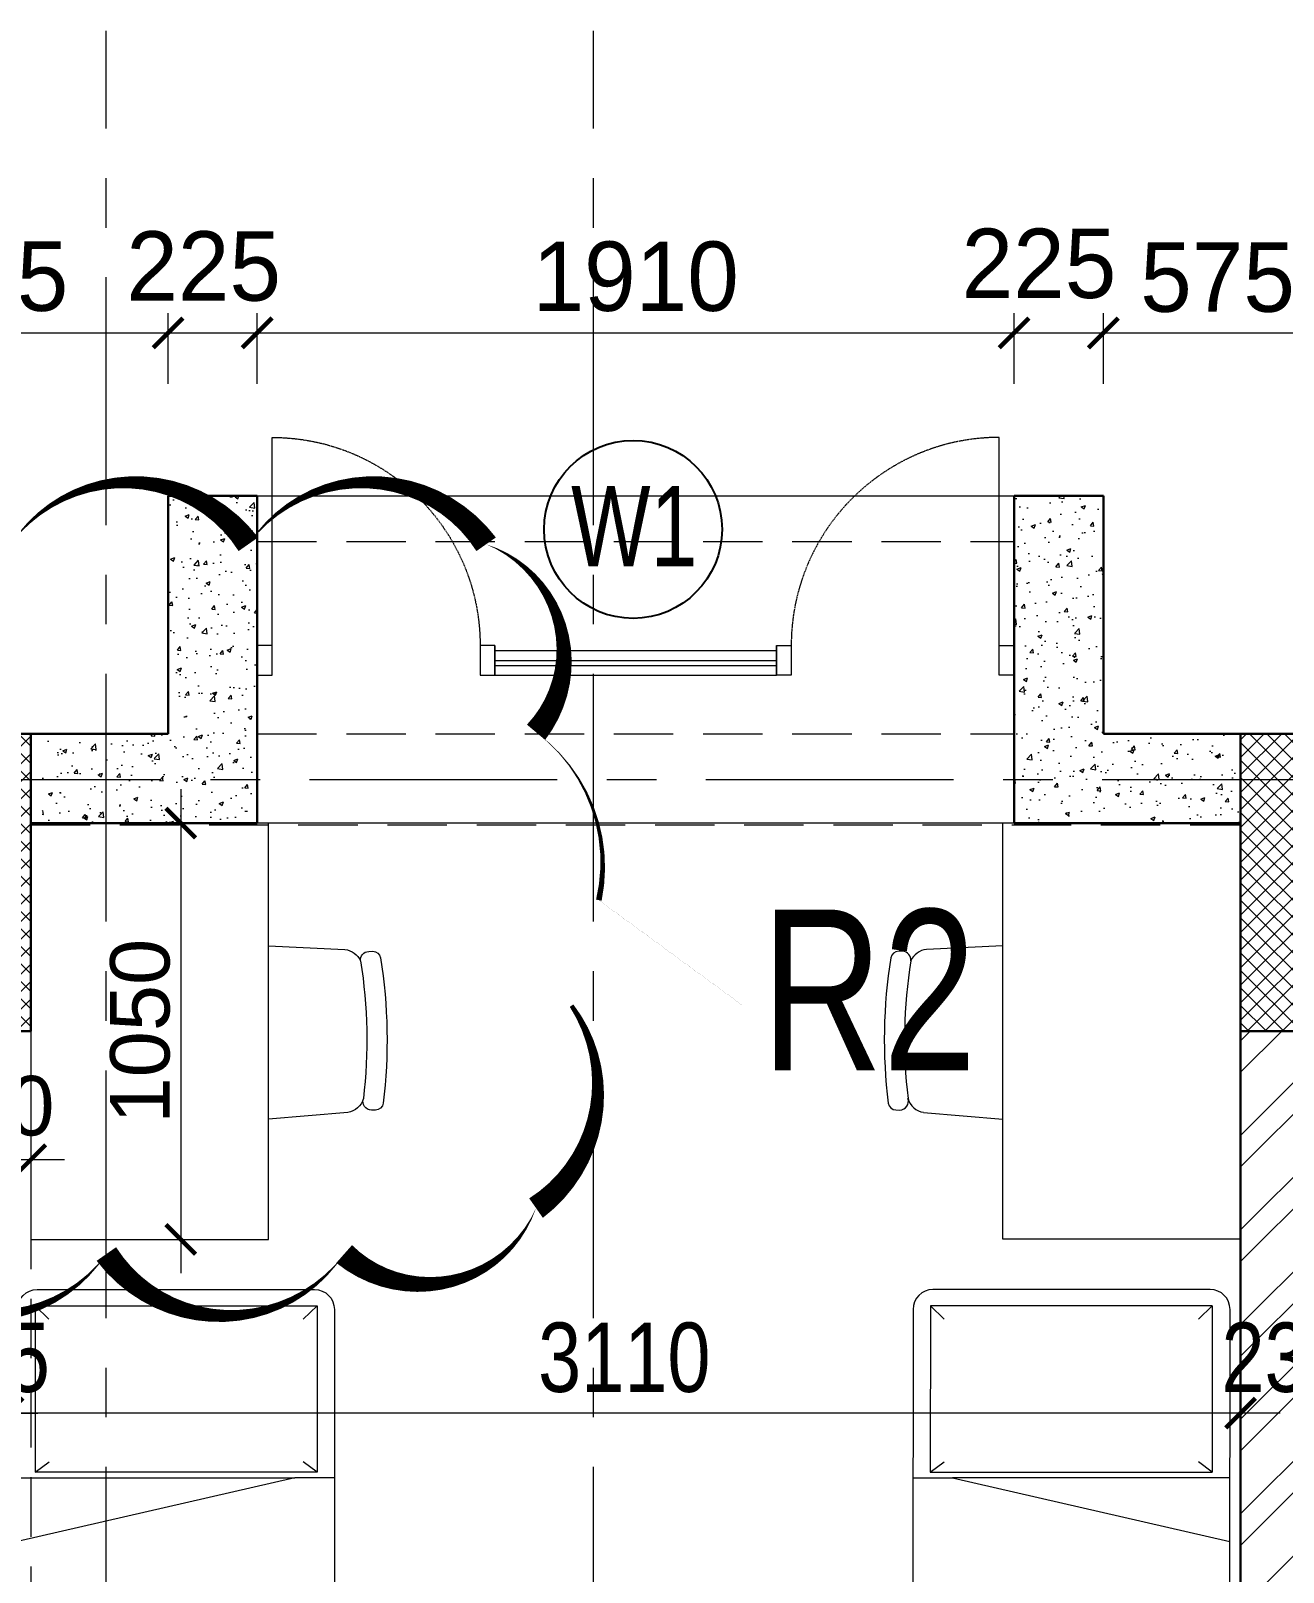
# Model space of a CAD drawing. Header units: millimetres. Extents: x -286480 to 108094, y -227925 to 10018.
# Drawn here: x -13098 to -9938, y -128209 to -124321 of the extents above; entities that cross this region are included whole.
import ezdxf

# ---------------------------------------------------------------- set-up
doc = ezdxf.new("R2010")
doc.units = ezdxf.units.MM
doc.header["$LTSCALE"] = 100
doc.header["$MEASUREMENT"] = 0
doc.header["$PDMODE"] = 67
doc.linetypes.add('CENTER', pattern=[2, 1.25, -0.25, 0.25, -0.25])
doc.linetypes.add('DASHED2', pattern=[0.375, 0.25, -0.125])
doc.layers.get('0').update_dxf_attribs({"lineweight": 25})
for name, color, linetype, lineweight in [('A-ANNO-COLUMN-HATCH', 253, 'Continuous', 9), ('A-ANNO-GRID', 251, 'CENTER', 9), ('A-ANNO-WALL', 1, 'Continuous', 30), ('A-Wall Sec', 1, 'Continuous', 30), ('AAC BLOCK HATCH', 253, 'Continuous', 5), ('ACC BLOCK', 211, 'Continuous', 30), ('beam', 3, 'Continuous', 20), ('dim', 7, 'Continuous', 13), ('DIM INTERIOR', 4, 'Continuous', 5), ('DW-NO', 7, 'Continuous', 25), ('FURNITURE LAYOUT', 37, 'Continuous', 15), ('GLASS', 150, 'Continuous', 5), ('S-COL', 4, 'Continuous', 30), ('WALL HATCH', 24, 'Continuous', 9)]:
    doc.layers.add(name, color=color, linetype=linetype, lineweight=lineweight)
doc.styles.add('ARIAL', font='arial.ttf', dxfattribs={"width": 0.8})
doc.styles.add('CENTURY-GOTHIC', font='GOTHIC.TTF', dxfattribs={"height": 175})
doc.styles.add('SIZE', font='arial.ttf', dxfattribs={"width": 0.75, "height": 200})
doc.styles.get("Standard").update_dxf_attribs({"font": 'sanss___.ttf'})
doc.dimstyles.new('1.125', dxfattribs={"dimtxt": 175, "dimasz": 75, "dimexe": 50, "dimexo": 50, "dimgap": 50, "dimtad": 1, "dimdec": 0, "dimrnd": 5, "dimzin": 0, "dimdsep": 46, "dimtxsty": 'CENTURY-GOTHIC', "dimblk": 'ARCHTICK', "dimcen": 5, "dimdle": 40, "dimclrd": 256, "dimclre": 8, "dimclrt": 213, "dimadec": 0, "dimazin": 0, "dimtfac": 1, "dimtdec": 0, "dimtofl": 0, "dimtmove": 2, "dimatfit": 2, "dimldrblk": 'OPEN30', "dimfxl": 80, "dimtolj": 1, "dimtzin": 0, "dimlwd": 15, "dimlwe": 9, "dimarcsym": 1})
doc.dimstyles.new('D 75', dxfattribs={"dimtxt": 175, "dimasz": 75, "dimexe": 100, "dimexo": 100, "dimgap": 50, "dimtad": 1, "dimdec": 0, "dimrnd": 5, "dimzin": 0, "dimdsep": 46, "dimtxsty": 'ARIAL', "dimblk": 'ARCHTICK', "dimcen": 0.09, "dimdle": 100, "dimclrd": 256, "dimclrt": 256, "dimadec": 0, "dimazin": 0, "dimtfac": 1, "dimtdec": 0, "dimtix": 1, "dimtofl": 0, "dimtmove": 1, "dimatfit": 3, "dimfxl": 135, "dimtolj": 1, "dimtzin": 0, "dimlwd": 9, "dimlwe": 9, "dimarcsym": 0})
doc.dimstyles.new('D100', dxfattribs={"dimtxt": 175, "dimasz": 100, "dimexe": 85, "dimexo": 85, "dimgap": 25, "dimtad": 3, "dimdec": 0, "dimrnd": 5, "dimtxsty": 'Standard', "dimblk": 'ARCHTICK', "dimcen": 100, "dimdle": 85, "dimclrd": 256, "dimclre": 256, "dimclrt": 256, "dimadec": 0, "dimazin": 0, "dimtfac": 1, "dimtdec": 0, "dimtmove": 1, "dimatfit": 3, "dimfxl": 300, "dimlwd": -1, "dimlwe": -1, "dimarcsym": 0})

# ---------------------------------------------------------------- blocks, each defined once
blk = doc.blocks.new('A$C0E3E786B-flat-1')
at = {"ltscale": 0.1}
for p, q in [((855.2, 288.7, 0), (240.1, -46.1, 0)), ((1735, -1224.8, 0), (922.8, 268.6, 0)), ((220.2, -113.9, 0), (1032.4, -1607.3, 0)), ((1532.3, -852, 0), (1444.7, -899.7, 0)), ((1500.5, -885, 0), (875.6, -1225.1, 0)), ((1500.5, -885, 0), (1482.4, -924.7, 0)), ((1701.1, -1254, 0), (1500.5, -885, 0)), ((1444.7, -899.7, 0), (752.9, -1093.3, 0)), ((829.6, -1234.5, 0), (1444.7, -899.7, 0)), ((875.6, -1225.1, 0), (918.9, -1231.4, 0)), ((1076.3, -1594.1, 0), (875.6, -1225.1, 0)), ((1701.1, -1254, 0), (1654.4, -1240.9, 0)), ((1076.3, -1594.1, 0), (1701.1, -1254, 0)), ((1100.1, -1627.4, 0), (1715.1, -1292.6, 0)), ((1076.3, -1594.1, 0), (1090.9, -1547.7, 0))]:
    blk.add_line(p, q, dxfattribs=at)
for centre, start_param, end_param in [((879, 244.7, 0), 1.628397, 3.199193), ((264, -90, 0), 3.199193, 4.76999), ((1691.3, -1248.7, 0), 0.057601, 1.628397), ((1076.2, -1583.5, 0), 4.76999, 6.340786)]:
    blk.add_ellipse(centre, major_axis=(21.3, -45.2), ratio=0.996988, start_param=start_param, end_param=end_param, dxfattribs=at)
blk = doc.blocks.new('_ArchTick')
at = {"const_width": 0.15}
blk.add_lwpolyline([(-0.5, -0.5), (0.5, 0.5)], dxfattribs=at)
blk = doc.blocks.new('*D294')
at = {"layer": 'Defpoints', "color": 0, "ltscale": 0.1, "transparency": 16777216}
for p in [(-13155.7, -127807.3), (-13155.7, -128140.9, 1.7), (-10045.7, -128140.8, -10.3)]:
    blk.add_point(p, dxfattribs=at)
at = {"layer": 'dim', "color": 0, "lineweight": 9, "ltscale": 0.1, "transparency": 16777216}
for p, q in [((-13155.7, -128040.9), (-13155.7, -127707.3)), ((-10045.7, -128040.8), (-10045.7, -127707.3))]:
    blk.add_line(p, q, dxfattribs=at)
at = {"layer": 'dim', "lineweight": 9, "ltscale": 0.1, "transparency": 16777216}
blk.add_line((-9945.7, -127807.3), (-13255.7, -127807.3), dxfattribs=at)
at = {"layer": 'dim', "lineweight": 9, "ltscale": 0.1, "transparency": 16777216, "xscale": 75, "yscale": 75, "zscale": 75, "rotation": 180}
blk.add_blockref('_ArchTick', (-13155.7, -127807.3), dxfattribs=at)
at = {"layer": 'dim', "lineweight": 9, "ltscale": 0.1, "transparency": 16777216, "xscale": 75, "yscale": 75, "zscale": 75}
blk.add_blockref('_ArchTick', (-10045.7, -127807.3), dxfattribs=at)
at = {"layer": 'dim', "ltscale": 0.1, "transparency": 16777216, "insert": (-11600.7, -127667.9), "char_height": 175, "attachment_point": 5, "style": 'ARIAL'}
blk.add_mtext('\\A1;3110', dxfattribs=at)
blk = doc.blocks.new('*D296')
at = {"layer": 'Defpoints', "color": 0, "ltscale": 0.1, "transparency": 16777216}
for p in [(-10045.7, -127807.4), (-10045.7, -128130.9, -7.1), (-9815.7, -128130.9)]:
    blk.add_point(p, dxfattribs=at)
at = {"layer": 'dim', "color": 0, "lineweight": 9, "ltscale": 0.1, "transparency": 16777216}
for p, q in [((-10045.7, -128030.9), (-10045.7, -127707.4)), ((-9815.7, -128030.9), (-9815.7, -127707.4))]:
    blk.add_line(p, q, dxfattribs=at)
at = {"layer": 'dim', "lineweight": 9, "ltscale": 0.1, "transparency": 16777216}
for p, q in [((-10045.7, -127807.4), (-10120.7, -127807.4)), ((-9815.7, -127807.4), (-9740.7, -127807.4))]:
    blk.add_line(p, q, dxfattribs=at)
at = {"layer": 'dim', "lineweight": 9, "ltscale": 0.1, "transparency": 16777216, "xscale": 75, "yscale": 75, "zscale": 75}
blk.add_blockref('_ArchTick', (-10045.7, -127807.4), dxfattribs=at)
at = {"layer": 'dim', "lineweight": 9, "ltscale": 0.1, "transparency": 16777216, "xscale": 75, "yscale": 75, "zscale": 75, "rotation": 180}
blk.add_blockref('_ArchTick', (-9815.7, -127807.4), dxfattribs=at)
at = {"layer": 'dim', "ltscale": 0.1, "transparency": 16777216, "insert": (-9930.7, -127667.9), "char_height": 175, "attachment_point": 5, "style": 'ARIAL'}
blk.add_mtext('\\A1;230', dxfattribs=at)
blk = doc.blocks.new('*D297')
at = {"layer": 'Defpoints', "color": 0, "ltscale": 0.1, "transparency": 16777216}
for p in [(-13270.7, -127807.3), (-13270.7, -128130.8, 0), (-13155.7, -128130.8)]:
    blk.add_point(p, dxfattribs=at)
at = {"layer": 'dim', "color": 0, "lineweight": 9, "ltscale": 0.1, "transparency": 16777216}
for p, q in [((-13270.7, -128030.8), (-13270.7, -127707.3)), ((-13155.7, -128030.8), (-13155.7, -127707.3))]:
    blk.add_line(p, q, dxfattribs=at)
at = {"layer": 'dim', "lineweight": 9, "ltscale": 0.1, "transparency": 16777216}
for p, q in [((-13270.7, -127807.3), (-13345.7, -127807.3)), ((-13155.7, -127807.3), (-13080.7, -127807.3))]:
    blk.add_line(p, q, dxfattribs=at)
at = {"layer": 'dim', "lineweight": 9, "ltscale": 0.1, "transparency": 16777216, "xscale": 75, "yscale": 75, "zscale": 75}
blk.add_blockref('_ArchTick', (-13270.7, -127807.3), dxfattribs=at)
at = {"layer": 'dim', "lineweight": 9, "ltscale": 0.1, "transparency": 16777216, "xscale": 75, "yscale": 75, "zscale": 75, "rotation": 180}
blk.add_blockref('_ArchTick', (-13155.7, -127807.3), dxfattribs=at)
at = {"layer": 'dim', "ltscale": 0.1, "transparency": 16777216, "insert": (-13213.2, -127668), "char_height": 175, "attachment_point": 5, "style": 'ARIAL'}
blk.add_mtext('\\A1;115', dxfattribs=at)
blk = doc.blocks.new('door-700')
at = {"linetype": 'Continuous'}
for p, q in [((-50, 100), (-50, 800)), ((-800, 100), (-800, 0)), ((0, 100), (0, 0))]:
    blk.add_line(p, q, dxfattribs=at)
at = {"linetype": 'DASHED2', "ltscale": 0.1}
blk.add_arc((-50, 100), 700, 90, 180, dxfattribs=at)
at = {"linetype": 'Continuous'}
for points in [[(-750, 0), (-800, 0), (-800, 100), (-750, 100)], [(0, 0), (-50, 0), (-50, 100), (0, 100)]]:
    blk.add_3dface(points, dxfattribs=at)
blk = doc.blocks.new('*D363')
at = {"layer": 'Defpoints', "color": 0, "ltscale": 0.1, "transparency": 16777216}
for p in [(-10617, -125083.4), (-12527, -125261.3, 1.1), (-10617, -125261.3, 1.1)]:
    blk.add_point(p, dxfattribs=at)
at = {"layer": 'dim', "color": 8, "lineweight": 9, "ltscale": 0.1, "transparency": 16777216}
for p, q in [((-12527, -125211.3), (-12527, -125033.4)), ((-10617, -125211.3), (-10617, -125033.4))]:
    blk.add_line(p, q, dxfattribs=at)
at = {"layer": 'dim', "lineweight": 15, "ltscale": 0.1, "transparency": 16777216}
blk.add_line((-12567, -125083.4), (-10577, -125083.4), dxfattribs=at)
at = {"layer": 'dim', "lineweight": 15, "ltscale": 0.1, "transparency": 16777216, "xscale": 75, "yscale": 75, "zscale": 75, "rotation": 180}
blk.add_blockref('_ArchTick', (-12527, -125083.4), dxfattribs=at)
at = {"layer": 'dim', "lineweight": 15, "ltscale": 0.1, "transparency": 16777216, "xscale": 75, "yscale": 75, "zscale": 75}
blk.add_blockref('_ArchTick', (-10617, -125083.4), dxfattribs=at)
at = {"layer": 'dim', "color": 213, "ltscale": 0.1, "transparency": 16777216, "insert": (-11572, -124941.5), "char_height": 175, "attachment_point": 5, "style": 'CENTURY-GOTHIC'}
blk.add_mtext('\\A1;1910', dxfattribs=at)
blk = doc.blocks.new('_Open30')
at = {"color": 0, "linetype": 'ByBlock', "lineweight": -2}
for p, q in [((-1, 0.268), (0, 0)), ((0, 0), (-1, -0.268)), ((0, 0), (-1, 0))]:
    blk.add_line(p, q, dxfattribs=at)
blk = doc.blocks.new('*D364')
at = {"layer": 'Defpoints', "color": 0, "ltscale": 0.1, "transparency": 16777216}
for p in [(-10392, -125083.4), (-10617, -125261.3, 1.1), (-10392, -125261.3, 1.1)]:
    blk.add_point(p, dxfattribs=at)
at = {"layer": 'dim', "color": 8, "lineweight": 9, "ltscale": 0.1, "transparency": 16777216}
for p, q in [((-10617, -125211.3), (-10617, -125033.4)), ((-10392, -125211.3), (-10392, -125033.4))]:
    blk.add_line(p, q, dxfattribs=at)
at = {"layer": 'dim', "lineweight": 15, "ltscale": 0.1, "transparency": 16777216}
blk.add_line((-10657, -125083.4), (-10352, -125083.4), dxfattribs=at)
at = {"layer": 'dim', "lineweight": 15, "ltscale": 0.1, "transparency": 16777216, "xscale": 75, "yscale": 75, "zscale": 75, "rotation": 180}
blk.add_blockref('_ArchTick', (-10617, -125083.4), dxfattribs=at)
at = {"layer": 'dim', "lineweight": 15, "ltscale": 0.1, "transparency": 16777216, "xscale": 75, "yscale": 75, "zscale": 75}
blk.add_blockref('_ArchTick', (-10392, -125083.4), dxfattribs=at)
at = {"layer": 'dim', "color": 213, "ltscale": 0.1, "transparency": 16777216, "insert": (-10554.4, -124909), "char_height": 175, "attachment_point": 5, "style": 'CENTURY-GOTHIC'}
blk.add_mtext('\\A1;225', dxfattribs=at)
blk = doc.blocks.new('*D365')
at = {"layer": 'Defpoints', "color": 0, "ltscale": 0.1, "transparency": 16777216}
for p in [(-9815.7, -125083.4), (-10392, -125261.3, 0), (-9815.7, -125261.3, 1.2)]:
    blk.add_point(p, dxfattribs=at)
at = {"layer": 'dim', "color": 8, "lineweight": 9, "ltscale": 0.1, "transparency": 16777216}
for p, q in [((-10392, -125211.3), (-10392, -125033.4)), ((-9815.7, -125211.3), (-9815.7, -125033.4))]:
    blk.add_line(p, q, dxfattribs=at)
at = {"layer": 'dim', "lineweight": 15, "ltscale": 0.1, "transparency": 16777216}
blk.add_line((-10432, -125083.4), (-9775.7, -125083.4), dxfattribs=at)
at = {"layer": 'dim', "lineweight": 15, "ltscale": 0.1, "transparency": 16777216, "xscale": 75, "yscale": 75, "zscale": 75, "rotation": 180}
blk.add_blockref('_ArchTick', (-10392, -125083.4), dxfattribs=at)
at = {"layer": 'dim', "lineweight": 15, "ltscale": 0.1, "transparency": 16777216, "xscale": 75, "yscale": 75, "zscale": 75}
blk.add_blockref('_ArchTick', (-9815.7, -125083.4), dxfattribs=at)
at = {"layer": 'dim', "color": 213, "ltscale": 0.1, "transparency": 16777216, "insert": (-10103.8, -124943.7), "char_height": 175, "attachment_point": 5, "style": 'CENTURY-GOTHIC'}
blk.add_mtext('\\A1;575', dxfattribs=at)
blk = doc.blocks.new('*D376')
at = {"layer": 'Defpoints', "color": 0, "ltscale": 0.1, "transparency": 16777216}
for p in [(-12752, -125083.3), (-13645.7, -125261.3, 18), (-12752, -125261.3, 0)]:
    blk.add_point(p, dxfattribs=at)
at = {"layer": 'dim', "color": 8, "lineweight": 9, "ltscale": 0.1, "transparency": 16777216}
for p, q in [((-13645.7, -125211.3), (-13645.7, -125033.3)), ((-12752, -125211.3), (-12752, -125033.3))]:
    blk.add_line(p, q, dxfattribs=at)
at = {"layer": 'dim', "lineweight": 15, "ltscale": 0.1, "transparency": 16777216}
blk.add_line((-13685.7, -125083.3), (-12712, -125083.3), dxfattribs=at)
at = {"layer": 'dim', "lineweight": 15, "ltscale": 0.1, "transparency": 16777216, "xscale": 75, "yscale": 75, "zscale": 75, "rotation": 180}
blk.add_blockref('_ArchTick', (-13645.7, -125083.3), dxfattribs=at)
at = {"layer": 'dim', "lineweight": 15, "ltscale": 0.1, "transparency": 16777216, "xscale": 75, "yscale": 75, "zscale": 75}
blk.add_blockref('_ArchTick', (-12752, -125083.3), dxfattribs=at)
at = {"layer": 'dim', "color": 213, "ltscale": 0.1, "transparency": 16777216, "insert": (-13198.8, -124941.4), "char_height": 175, "attachment_point": 5, "style": 'CENTURY-GOTHIC'}
blk.add_mtext('\\A1;895', dxfattribs=at)
blk = doc.blocks.new('*D377')
at = {"layer": 'Defpoints', "color": 0, "ltscale": 0.1, "transparency": 16777216}
for p in [(-12527, -125083.3), (-12752, -125261.3, 1.1), (-12527, -125261.3, 1.1)]:
    blk.add_point(p, dxfattribs=at)
at = {"layer": 'dim', "color": 8, "lineweight": 9, "ltscale": 0.1, "transparency": 16777216}
for p, q in [((-12752, -125211.3), (-12752, -125033.3)), ((-12527, -125211.3), (-12527, -125033.3))]:
    blk.add_line(p, q, dxfattribs=at)
at = {"layer": 'dim', "lineweight": 15, "ltscale": 0.1, "transparency": 16777216}
blk.add_line((-12792, -125083.3), (-12487, -125083.3), dxfattribs=at)
at = {"layer": 'dim', "lineweight": 15, "ltscale": 0.1, "transparency": 16777216, "xscale": 75, "yscale": 75, "zscale": 75, "rotation": 180}
blk.add_blockref('_ArchTick', (-12752, -125083.3), dxfattribs=at)
at = {"layer": 'dim', "lineweight": 15, "ltscale": 0.1, "transparency": 16777216, "xscale": 75, "yscale": 75, "zscale": 75}
blk.add_blockref('_ArchTick', (-12527, -125083.3), dxfattribs=at)
at = {"layer": 'dim', "color": 213, "ltscale": 0.1, "transparency": 16777216, "insert": (-12662, -124915.7), "char_height": 175, "attachment_point": 5, "style": 'CENTURY-GOTHIC'}
blk.add_mtext('\\A1;225', dxfattribs=at)
blk = doc.blocks.new('table')
at = {"layer": 'FURNITURE LAYOUT', "ltscale": 0.1, "extrusion": (0.00024973, 0.002858, 0.999996)}
for p, q in [((102448.2, -203232.7, 8), (102255.7, -203241.8, 8.1)), ((102248.5, -203652.8, 9.3), (102448.2, -203670.1, 9.3))]:
    blk.add_line(p, q, dxfattribs=at)
at = {"layer": 'FURNITURE LAYOUT', "ltscale": 0.1, "elevation": 7.1}
blk.add_lwpolyline([(102448.3, -202922.9), (103048.2, -202922.9), (103048.2, -203972.9), (102448.3, -203972.9)], close=True, dxfattribs=at)
at = {"layer": 'FURNITURE LAYOUT', "ltscale": 0.1, "extrusion": (0.00024973, 0.002858, 0.999996), "elevation": -547.2}
blk.add_lwpolyline([(102216, -203270, 0.431626), (102195.6, -203246), (102185.5, -203245.8, 0.368177), (102165.4, -203262.3, 0.069082), (102158.9, -203628.8, 0.368177), (102178.3, -203646), (102188.5, -203646.2, 0.497842), (102209, -203617.4)], format="xyb", dxfattribs=at)
at = {"layer": 'FURNITURE LAYOUT', "ltscale": 0.1, "extrusion": (0.00024973, 0.002858, 0.999996)}
for centre, radius, start, end in [((102261.7, -203291.1, -547.2), 50.4, 96.9051, 155.3357), ((103479.8, -203469, -547.2), 1279.4, 171.0536, 186.6583), ((102255.9, -203603.8, -547.2), 48.8, 196.1022, 261.3279)]:
    blk.add_arc(centre, radius, start, end, dxfattribs=at)
blk = doc.blocks.new('*D542')
at = {"layer": 'Defpoints', "color": 0, "ltscale": 0.1, "transparency": 16777216}
for p in [(-13328.2, -127050.4, 22.2), (-13098.2, -127050.4, -72.3), (-13328.2, -127168.4)]:
    blk.add_point(p, dxfattribs=at)
at = {"layer": 'DIM INTERIOR', "ltscale": 0.1, "transparency": 16777216}
for p, q in [((-13328.2, -127134.9), (-13328.2, -127253.4)), ((-13098.2, -127130.4), (-13098.2, -127253.4)), ((-13013.2, -127168.4), (-13413.2, -127168.4))]:
    blk.add_line(p, q, dxfattribs=at)
at = {"layer": 'DIM INTERIOR', "ltscale": 0.1, "transparency": 16777216, "xscale": 75, "yscale": 75, "zscale": 75, "rotation": 180}
blk.add_blockref('_ArchTick', (-13328.2, -127168.4), dxfattribs=at)
at = {"layer": 'DIM INTERIOR', "ltscale": 0.1, "transparency": 16777216, "xscale": 75, "yscale": 75, "zscale": 75}
blk.add_blockref('_ArchTick', (-13098.2, -127168.4), dxfattribs=at)
at = {"layer": 'DIM INTERIOR', "ltscale": 0.1, "transparency": 16777216, "insert": (-13213.2, -127033.3), "char_height": 175, "attachment_point": 5}
blk.add_mtext('{\\H0.85714x;230}', dxfattribs=at)
blk = doc.blocks.new('*D543')
at = {"layer": 'Defpoints', "color": 0, "ltscale": 0.1, "transparency": 16777216}
for p in [(-12862.5, -126319.3, -189), (-12874.4, -127369.3, -72.3), (-12719.8, -127369.3)]:
    blk.add_point(p, dxfattribs=at)
at = {"layer": 'DIM INTERIOR', "ltscale": 0.1, "transparency": 16777216}
for p, q in [((-12719.8, -126234.3), (-12719.8, -127454.3)), ((-12769.5, -126319.3), (-12634.8, -126319.3)), ((-12793, -127369.3), (-12634.8, -127369.3))]:
    blk.add_line(p, q, dxfattribs=at)
at = {"layer": 'DIM INTERIOR', "ltscale": 0.1, "transparency": 16777216, "xscale": 75, "yscale": 75, "zscale": 75}
for p, rotation in [((-12719.8, -126319.3), 90), ((-12719.8, -127369.3), 270)]:
    blk.add_blockref('_ArchTick', p, dxfattribs=dict(at, rotation=rotation))
at = {"layer": 'DIM INTERIOR', "ltscale": 0.1, "transparency": 16777216, "insert": (-12822.1, -126844.3), "char_height": 175, "attachment_point": 5, "rotation": 90}
blk.add_mtext('{\\H0.85714x;1050}', dxfattribs=at)

msp = doc.modelspace()

# ---------------------------------------------------------------- hatches: boundary and pattern name
at = {"layer": 'A-ANNO-COLUMN-HATCH', "lineweight": 9, "ltscale": 0.1}
h = msp.add_hatch(dxfattribs=at)
h.set_pattern_fill('ANSI37', color=256, scale=250, angle=-90)
h.set_pattern_definition([(315, (-49018.394, -3186.942), (22.097087, 22.097087), []), (45, (-49018.394, -3186.942), (-22.097087, 22.097087), [])])
h.paths.add_polyline_path([(-13328.2, -126094.3), (-13328.2, -126844.3), (-13098.2, -126844.3), (-13098.2, -126094.3)])
h = msp.add_hatch(dxfattribs=at)
h.set_pattern_fill('ANSI37', color=256, scale=250, angle=-90)
h.set_pattern_definition([(315, (-45735.89, -3186.943), (22.097087, 22.097087), []), (45, (-45735.89, -3186.943), (-22.097087, 22.097087), [])])
h.paths.add_polyline_path([(-10045.7, -126094.3), (-10045.7, -126844.3), (-9815.7, -126844.3), (-9815.7, -126094.3)])
at = {"layer": 'AAC BLOCK HATCH'}
h = msp.add_hatch(dxfattribs=at)
h.set_pattern_fill('AR-CONC', color=256, scale=15, style=0)
h.set_pattern_definition([(50, (-100874.75, 131041.48), (107.589027, -9.41282), [11.25, -123.75]), (355, (-100874.75, 131041.48), (-20.8127, 112.82882), [9, -99]), (100.451444, (-100865.78, 131040.7), (86.776327, 103.416), [9.56103, -105.171317]), (46.1842, (-100874.75, 131071.48), (160.0862, -24.82789), [16.875, -185.625]), (96.635635, (-100861.4, 131069.41), (140.19929, 146.11779), [14.34155, -157.75706]), (351.184164, (-100874.75, 131071.48), (140.19929, 146.11779), [13.5, -148.5]), (21, (-100859.75, 131063.98), (89.536058, -60.392834), [11.25, -123.75]), (326, (-100859.75, 131063.98), (36.4973, 108.772507), [9, -99]), (71.451445, (-100852.28, 131058.95), (126.033357, 48.379673), [9.56103, -105.171317]), (37.5, (-100874.746, 131041.484), (1.8239783, 49.934078), [0, -97.8, 0, -100.5, 0, -99.375]), (7.5, (-100874.746, 131041.484), (39.460431, 59.161757), [0, -57.3, 0, -95.55, 0, -37.875]), (327.5, (-100908.196, 131041.484), (80.0733654, -3.383231), [0, -37.5, 0, -117, 0, -155.25]), (317.5, (-100923.196, 131041.484), (87.477925, 15.015747), [0, -48.75, 0, -77.7, 0, -110.25])])
h.paths.add_polyline_path([(-13645.7, -126094.3), (-13299.5, -126094.3), (-13299.5, -126209.3), (-13870.7, -126209.3), (-13870.7, -125494.3), (-13645.7, -125494.3)])
h.paths.add_polyline_path([(-13299.5, -126319.3), (-13870.7, -126319.3), (-13870.7, -126209.3), (-13299.5, -126209.3)])
h.paths.add_polyline_path([(-12527, -126319.3), (-13069.5, -126319.3), (-13069.5, -126209.3), (-12527, -126209.3)])
h.paths.add_polyline_path([(-12527, -126209.3), (-13069.5, -126209.3), (-13069.5, -126094.3), (-12752, -126094.3), (-12752, -125494.3), (-12527, -125494.3)])
h = msp.add_hatch(dxfattribs=at)
h.set_pattern_fill('AR-CONC', color=256, scale=15, style=0)
h.set_pattern_definition([(50, (-116376.36, 87288.53), (107.589027, -9.41282), [11.25, -123.75]), (355, (-116376.36, 87288.53), (-20.8127, 112.82882), [9, -99]), (100.451444, (-116367.39, 87287.75), (86.776327, 103.416), [9.56103, -105.171317]), (46.1842, (-116376.36, 87318.53), (160.0862, -24.82789), [16.875, -185.625]), (96.635635, (-116363.02, 87316.46), (140.19929, 146.11779), [14.34155, -157.75706]), (351.184164, (-116376.36, 87318.53), (140.19929, 146.11779), [13.5, -148.5]), (21, (-116361.36, 87311.03), (89.536058, -60.392834), [11.25, -123.75]), (326, (-116361.36, 87311.03), (36.4973, 108.772507), [9, -99]), (71.451445, (-116353.9, 87306), (126.033357, 48.379673), [9.56103, -105.171317]), (37.5, (-116376.36, 87288.53), (1.823978, 49.934078), [0, -97.8, 0, -100.5, 0, -99.375]), (7.5, (-116376.36, 87288.53), (39.460431, 59.161757), [0, -57.3, 0, -95.55, 0, -37.875]), (327.5, (-116409.81, 87288.53), (80.0733654, -3.383231), [0, -37.5, 0, -117, 0, -155.25]), (317.5, (-116424.81, 87288.53), (87.477925, 15.015747), [0, -48.75, 0, -77.7, 0, -110.25])])
h.paths.add_polyline_path([(-10045.7, -126094.3), (-10045.7, -126319.3), (-10617, -126319.3), (-10617, -125494.3), (-10392, -125494.3), (-10392, -126094.3)])
at = {"layer": 'WALL HATCH', "ltscale": 0.1}
h = msp.add_hatch(dxfattribs=at)
h.set_pattern_fill('ANSI32', color=256, scale=450, style=0)
h.set_pattern_definition([(45, (250.09, -34477.53), (-119.32427, 119.32427), []), (45, (329.63, -34477.53), (-119.32427, 119.32427), [])])
h.paths.add_polyline_path([(-9816, -126844), (-10045.7, -126844), (-10045.7, -130354.3), (-9815.7, -130354.3)])
h.paths.add_polyline_path([(-9074.5, -128939.3), (-9074.5, -128709.3), (-9815.7, -128709.3), (-9815.8, -128939.3)])

# ---------------------------------------------------------------- linework, layer by layer
at = {"layer": 'A-ANNO-GRID', "ltscale": 5}
for p, q in [((-12908.1, -140568.1, -1.8), (-12908.1, -124321.4, -1.8)), ((-11678.1, -140568.1, 4.3), (-11678.1, -124321.4, 4.3)), ((-30394.7, -126209.3, 11.7), (-4567.5, -126209.3, 11.7))]:
    msp.add_line(p, q, dxfattribs=at)
at = {"layer": 'A-ANNO-WALL', "ltscale": 0.1, "extrusion": (-5.90536e-11, -0.002858, 0.999996)}
msp.add_line((-10045.7, -126844, -21.1), (-10045.7, -130354.3, -32.3), dxfattribs=at)
at = {"layer": 'A-Wall Sec', "color": 1, "ltscale": 0.5, "true_color": 0xf50000}
for points in [[(-19749.3, -125616.3, 0, 60, -0.520567), (-19149.3, -125616.3, 0, 60, -0.520567), (-18549.3, -125616.3, 0, 60, -0.520567), (-17949.3, -125616.3, 0, 60, -0.520567), (-17349.3, -125616.3, 0, 60, -0.520567), (-16749.3, -125616.3, 0, 60, -0.520567), (-16149.3, -125616.3, 0, 60, -0.520567), (-15549.3, -125616.3, 0, 60, -0.520567), (-14949.3, -125616.3, 0, 60, -0.520567), (-14349.3, -125616.3, 0, 60, -0.520567), (-13749.3, -125616.3, 0, 60, -0.520567), (-13149.3, -125616.3, 0, 60, -0.520567), (-12549.3, -125616.3, 0, 60, -0.520567), (-11949.3, -125616.3, 0, 60, -0.520567), (-11823.4, -126090.5, 0, 14.4, -0.295853), (-11664.9, -126513.9, 0, 0, 0)], [(-11733.8, -126779.9, 10.9, 60, -0.414678), (-11823.4, -127290.5, 0, 60, -0.520567), (-12307.6, -127406.3, 0, 60, -0.520567), (-12907.6, -127406.3, 0, 60, -0.520567), (-13507.6, -127406.3, 0, 60, -0.520567), (-14107.6, -127406.3, 0, 60, -0.520567), (-14707.6, -127406.3, 0, 60, -0.520567), (-15307.6, -127406.3, 0, 60, -0.520567), (-15907.6, -127406.3, 0, 60, -0.520567), (-16507.6, -127406.3, 0, 60, -0.520567), (-17107.6, -127406.3, 0, 60, -0.520567), (-17707.6, -127406.3, 0, 60, -0.520567), (-18307.6, -127406.3, 0, 60, -0.520567), (-18907.6, -127406.3, 0, 60, -0.520567), (-19507.6, -127406.3, 0, 60, -0.520567), (-20107.6, -127406.3, 0, 60, -0.520567)]]:
    msp.add_lwpolyline(points, format="xyseb", dxfattribs=at)
at = {"layer": 'A-Wall Sec', "color": 1, "ltscale": 0.5, "true_color": 0xf50000, "const_width": 0.2}
msp.add_lwpolyline([(-11664.9, -126513.9), (-11301.8, -126779.7), (-11733.8, -126779.9)], dxfattribs=at)
at = {"layer": 'ACC BLOCK', "ltscale": 0.5, "extrusion": (5.90536e-11, -0.002858, 0.999996)}
for p, q in [((-12752, -125494.3, -20.7), (-12527, -125494.3, -20.7)), ((-12752, -126094.3, -20.7), (-12752, -125494.3, -20.7)), ((-12527, -126319.3, -20.7), (-12527, -125494.3, -20.7)), ((-13098.2, -126094.3, 50.1), (-12752, -126094.3, 50.1)), ((-10392, -126094.3, -20.7), (-10045.7, -126094.3, -20.7)), ((-13098.2, -126319.3, 50.1), (-12527, -126319.3, 50.1))]:
    msp.add_line(p, q, dxfattribs=at)
at = {"layer": 'ACC BLOCK', "ltscale": 0.5, "extrusion": (-5.90536e-11, -0.002858, 0.999996)}
for p, q in [((-10392, -125494.3, -20.7), (-10617, -125494.3, -20.7)), ((-10617, -126319.3, -20.7), (-10617, -125494.3, -20.7)), ((-10392, -126094.3, -20.7), (-10392, -125494.3, -20.7)), ((-10045.7, -126319.3, -20.7), (-10617, -126319.3, -20.7))]:
    msp.add_line(p, q, dxfattribs=at)
at = {"layer": 'beam', "linetype": 'DASHED2', "ltscale": 6}
for p, q in [((-12752, -126094.3, -20.7), (-12752, -125494.3, -20.7)), ((-12752, -125494.3, -20.7), (-10392, -125494.3, -20.7)), ((-10392, -126094.3, -20.7), (-10392, -125494.3, -20.7)), ((-12527, -126094.3, -20.7), (-12527, -125609.3, -20.7)), ((-12527, -125609.3, -22.3), (-10617, -125609.3, -22.3)), ((-10617, -126094.3, -20.7), (-10617, -125609.3, -20.7)), ((-13098.2, -126094.3, 50.1), (-12752, -126094.3, 42.1)), ((-12527, -126094.3, 36.9), (-10617, -126094.3, -7.5)), ((-10392, -126094.3, -12.7), (-10045.7, -126094.3, -20.7)), ((-13098.2, -126324.3, 50.1), (-10045.7, -126324.3, -20.7)), ((-13098.2, -126844.3, 50.1), (-13098.2, -130354.3, 4.9)), ((-10045.7, -126844.3, -20.7), (-10045.7, -130354.3, -65.9))]:
    msp.add_line(p, q, dxfattribs=at)
at = {"layer": 'DW-NO', "color": 51}
msp.add_circle((-11578.5, -125578.8, -346), 224.4, dxfattribs=at)
at = {"layer": 'GLASS', "ltscale": 0.1, "extrusion": (5.90536e-11, -0.002858, 0.999996)}
for p, q in [((-12515.7, -125494.3, 50.1), (-10605.7, -125494.3, 50.1)), ((-11927, -125884.3, -20.7), (-11217, -125884.3, -20.7)), ((-11927, -125909.3, -20.7), (-11217, -125909.3, -20.7)), ((-11927, -125921.8, -20.7), (-11217, -125921.8, -20.7)), ((-11927, -125946.8, -20.7), (-11217, -125946.8, -20.7)), ((-10617, -126319.3, -20.7), (-12527, -126319.3, -20.7))]:
    msp.add_line(p, q, dxfattribs=at)
at = {"layer": 'S-COL', "ltscale": 0.1}
for points, elevation in [([(-13328.2, -126094.3), (-13328.2, -126844.3), (-13098.2, -126844.3), (-13098.2, -126094.3)], 50.1), ([(-10045.7, -126094.3), (-10045.7, -126844.3), (-9815.7, -126844.3), (-9815.7, -126094.3)], -20.7)]:
    msp.add_lwpolyline(points, close=True, dxfattribs=dict(at, elevation=elevation))

# ---------------------------------------------------------------- block references
at = {"layer": 'FURNITURE LAYOUT', "xscale": -1}
msp.add_blockref('table', (89949.9, 76603.6, 43.1), dxfattribs=at)
at = {"layer": 'FURNITURE LAYOUT'}
msp.add_blockref('table', (-113093.9, 76603.8, -26.8), dxfattribs=at)
at = {"layer": 'FURNITURE LAYOUT', "ltscale": 0.1, "extrusion": (-5.3212e-11, -0.002858, 0.999996), "zscale": -0.9999999999999997, "rotation": 151.4407747083502}
for p in [(-13154.7, -129450.8, 367.8), (-9933.9, -129450.8, 367.8)]:
    msp.add_blockref('A$C0E3E786B-flat-1', p, dxfattribs=at)
at = {"layer": 'FURNITURE LAYOUT', "ltscale": 0.1, "extrusion": (5.3212e-11, -0.002858, 0.999996), "xscale": -1, "zscale": -1, "rotation": 208.5592252917924}
msp.add_blockref('A$C0E3E786B-flat-1', (-13270.6, -129450.8, 367.8), dxfattribs=at)
at = {"layer": 'GLASS', "linetype": 'Continuous', "lineweight": 13, "extrusion": (5.90536e-11, -0.002858, 0.999996), "xscale": -0.7500000025815088, "yscale": 0.7500000025815089, "zscale": 0.7500000025815089}
msp.add_blockref('door-700', (-12527, -125946.4, 339), dxfattribs=at)
at = {"layer": 'GLASS', "linetype": 'Continuous', "lineweight": 13, "extrusion": (-5.90536e-11, 0.002858, -0.999996), "xscale": -0.7500000025815083, "yscale": 0.7500000025815085, "zscale": -0.7500000025815083}
msp.add_blockref('door-700', (10617, -125946.4, -339), dxfattribs=at)

# ---------------------------------------------------------------- texts
at = {"layer": 'A-Wall Sec', "color": 1, "ltscale": 0.5, "true_color": 0xf50000, "style": 'SIZE', "width": 0.75}
msp.add_text('R2', height=405.33, dxfattribs=at).set_placement((-11255.3, -126942.9, 1.1))
at = {"layer": 'DW-NO', "color": 51, "style": 'SIZE', "width": 0.75}
msp.add_text('W1', height=202.67, dxfattribs=at).set_placement((-11734.9, -125672, -346))

# ---------------------------------------------------------------- dimensions: what is measured, and where the dimension line sits
at = {"layer": 'dim', "ltscale": 0.1}
for base, p1, p2, picture, middle in [((-12527, -125083.3, -16.4), (-12752, -125261.3, -15.3), (-12527, -125261.3, -15.3), '*D377', (-12662, -124915.7, -16.4)), ((-10392, -125083.4, 10.6), (-10617, -125261.3, 11.7), (-10392, -125261.3, 11.7), '*D364', (-10554.4, -124909, 10.6))]:
    dim = msp.add_linear_dim(base=base, p1=p1, p2=p2, dimstyle='1.125', dxfattribs=at)
    dim.commit()
    dim.dimension.update_dxf_attribs({"geometry": picture, "text_midpoint": middle, "dimtype": 160})
for base, p1, p2, dimstyle, picture, middle in [((-12752, -125083.3, -15.3), (-13645.7, -125261.3, 2.7), (-12752, -125261.3, -15.3), '1.125', '*D376', (-13198.8, -124941.4, -15.3)), ((-10617, -125083.4, 10.6), (-12527, -125261.3, 11.7), (-10617, -125261.3, 11.7), '1.125', '*D363', (-11572, -124941.5, 10.6)), ((-9815.7, -125083.4, 11.7), (-10392, -125261.3, 11.7), (-9815.7, -125261.3, 12.8), '1.125', '*D365', (-10103.8, -124943.7, 11.7)), ((-13270.7, -127807.3, 17.9), (-13155.7, -128130.8, 17.9), (-13270.7, -128130.8, 17.9), 'D 75', '*D297', (-13213.2, -127668, 17.9)), ((-10045.7, -127807.4, 23.2), (-9815.7, -128130.9, 23.2), (-10045.7, -128130.9, 16.2), 'D 75', '*D296', (-9930.7, -127667.9, 23.2))]:
    dim = msp.add_linear_dim(base=base, p1=p1, p2=p2, dimstyle=dimstyle, dxfattribs=at)
    dim.commit()
    dim.dimension.update_dxf_attribs({"geometry": picture, "text_midpoint": middle})
dim = msp.add_linear_dim(base=(-13155.7, -127807.3, 16.2), p1=(-10045.7, -128140.8, 5.9), p2=(-13155.7, -128140.9, 17.9), angle=180, dimstyle='D 75', dxfattribs=at)
dim.commit()
dim.dimension.update_dxf_attribs({"geometry": '*D294', "text_midpoint": (-11600.7, -127667.9, 16.2)})
at = {"layer": 'DIM INTERIOR', "color": 3, "ltscale": 0.1}
dim = msp.add_linear_dim(base=(-12719.8, -127369.3, 209.8), p1=(-12862.5, -126319.3, 20.8), p2=(-12874.4, -127369.3, 137.5), angle=270, text='{\\H0.85714x;<>}', dimstyle='D100', override={"dimasz": 75, "dimfxl": 90, "dimfxlon": 1}, dxfattribs=at)
dim.commit()
dim.dimension.update_dxf_attribs({"geometry": '*D543', "text_midpoint": (-12822.1, -126844.3, 209.8)})
dim = msp.add_linear_dim(base=(-13328.2, -127168.4, 89.5), p1=(-13098.2, -127050.4, 17.2), p2=(-13328.2, -127050.4, 111.7), text='{\\H0.85714x;<>}', dimstyle='D100', override={"dimasz": 75, "dimfxl": 90, "dimfxlon": 1}, dxfattribs=at)
dim.commit()
dim.dimension.update_dxf_attribs({"geometry": '*D542', "text_midpoint": (-13213.2, -127135.7, 89.5), "dimtype": 160})

doc.saveas('drawing.dxf')
